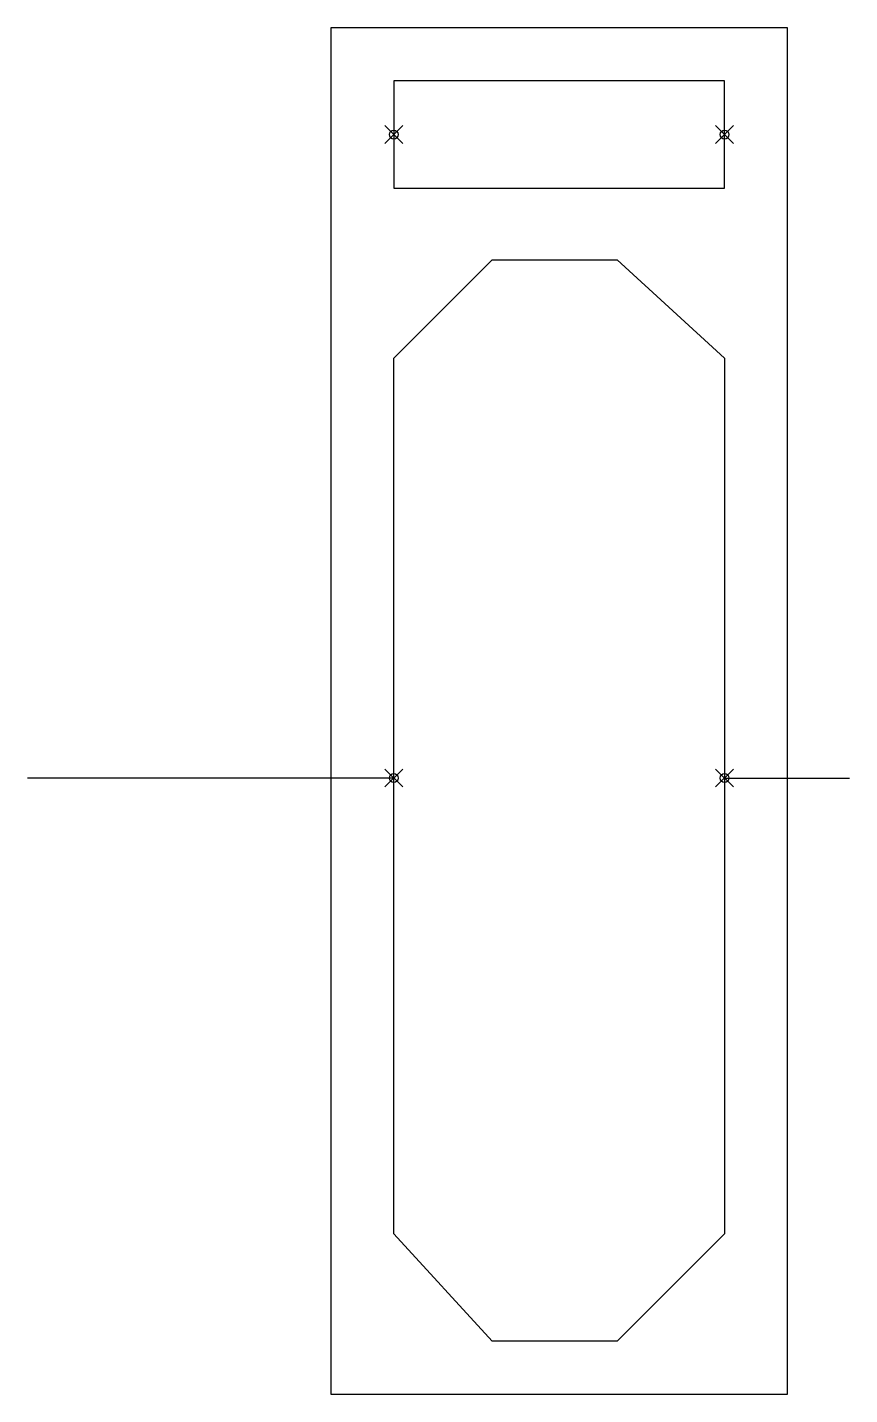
# Model space of a CAD drawing. Extents: x 800 to 5400, y -12100 to -4450.
import ezdxf

# ---------------------------------------------------------------- set-up
doc = ezdxf.new("R2010")
doc.units = 0
doc.header["$PDMODE"] = 35
doc.header["$PDSIZE"] = 50
doc.layers.add('SIMPLE', color=182, linetype='CONTINUOUS')

# ---------------------------------------------------------------- blocks, each defined once
blk = doc.blocks.new('PLL_CORE_OUTPUT')
at = {"layer": 'SIMPLE', "linetype": 'CONTINUOUS'}
blk.add_line((4700, -8650), (5400, -8650), dxfattribs=at)
blk.add_point((4700, -8650), dxfattribs=at)
blk = doc.blocks.new('PLL_CORE_INPUT')
at = {"layer": 'SIMPLE', "linetype": 'CONTINUOUS'}
blk.add_line((2850, -8650), (800, -8650), dxfattribs=at)
blk.add_point((2850, -8650), dxfattribs=at)
blk = doc.blocks.new('PLL_CORE')
at = {"layer": 'SIMPLE', "linetype": 'CONTINUOUS'}
blk.add_lwpolyline([(2850, -6300), (3400, -5750), (4100, -5750), (4700, -6300), (4700, -11200), (4100, -11800), (3400, -11800), (2850, -11200), (2850, -6300)], close=True, dxfattribs=at)
for name in ['PLL_CORE_INPUT', 'PLL_CORE_OUTPUT']:
    blk.add_blockref(name, (0, 0), dxfattribs=at)
blk = doc.blocks.new('CLKSEL_BLOCK_IN_PORT')
at = {"layer": 'SIMPLE', "linetype": 'CONTINUOUS'}
blk.add_point((2850, -5050), dxfattribs=at)
blk = doc.blocks.new('CLKSEL_BLOCK_OUT_PORT')
at = {"layer": 'SIMPLE', "linetype": 'CONTINUOUS'}
blk.add_point((4700, -5050), dxfattribs=at)
blk = doc.blocks.new('CLKSEL_BLOCK')
at = {"layer": 'SIMPLE', "linetype": 'CONTINUOUS'}
blk.add_lwpolyline([(2850, -5350), (4700, -5350), (4700, -4750), (2850, -4750)], close=True, dxfattribs=at)
for name in ['CLKSEL_BLOCK_IN_PORT', 'CLKSEL_BLOCK_OUT_PORT']:
    blk.add_blockref(name, (0, 0), dxfattribs=at)
blk = doc.blocks.new('PLL')
at = {"layer": 'SIMPLE', "linetype": 'CONTINUOUS'}
blk.add_lwpolyline([(2500, -4450), (5050, -4450), (5050, -12100), (2500, -12100)], close=True, dxfattribs=at)
for name in ['CLKSEL_BLOCK', 'PLL_CORE']:
    blk.add_blockref(name, (0, 0), dxfattribs=at)

msp = doc.modelspace()

# ---------------------------------------------------------------- block references
at = {"layer": 'SIMPLE', "linetype": 'CONTINUOUS'}
msp.add_blockref('PLL', (0, 0), dxfattribs=at)

doc.saveas('drawing.dxf')
